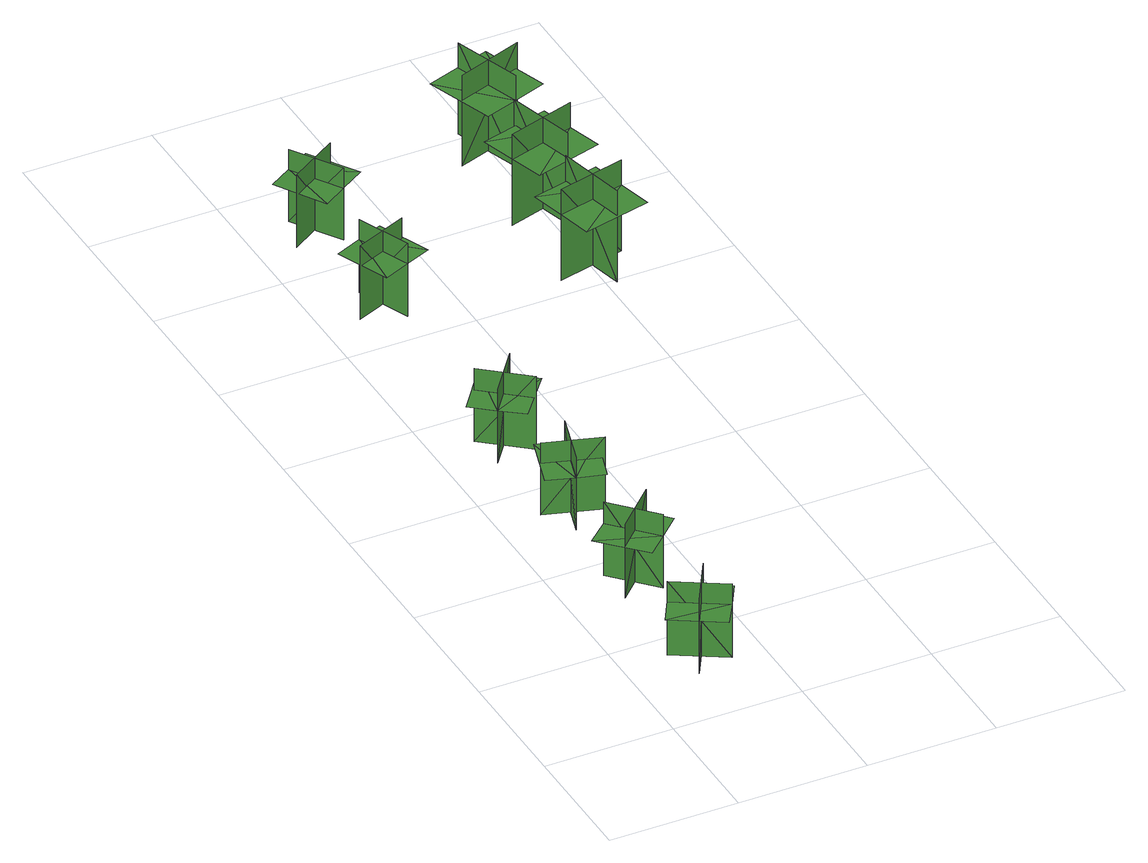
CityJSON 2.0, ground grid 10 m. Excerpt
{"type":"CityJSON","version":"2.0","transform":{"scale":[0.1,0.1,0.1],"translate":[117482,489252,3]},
"CityObjects":{
"tree1":{"type":"SolitaryVegetationObject","geometry":[{"type":"MultiSurface","lod":"1","boundaries":[[[0,1,2]],[[0,2,3]],[[4,5,6]],[[4,6,7]],[[8,9,10]],[[8,10,11]],[[8,11,12]],[[8,12,13]]]}]},
"tree2":{"type":"SolitaryVegetationObject","geometry":[{"type":"MultiSurface","lod":"1","boundaries":[[[14,15,16]],[[14,16,17]],[[18,19,20]],[[18,20,21]],[[22,23,24]],[[22,24,25]],[[22,25,26]],[[22,26,27]]]}]},
"tree3":{"type":"SolitaryVegetationObject","geometry":[{"type":"MultiSurface","lod":"1","boundaries":[[[28,29,30]],[[28,30,31]],[[32,33,34]],[[32,34,35]],[[36,37,38]],[[36,38,39]],[[36,39,40]],[[36,40,41]]]}]},
"tree4":{"type":"SolitaryVegetationObject","geometry":[{"type":"MultiSurface","lod":"1","boundaries":[[[42,43,44]],[[42,44,45]],[[46,47,48]],[[46,48,49]],[[50,51,52]],[[50,52,53]],[[50,53,54]],[[50,54,55]]]}]},
"tree5":{"type":"SolitaryVegetationObject","geometry":[{"type":"MultiSurface","lod":"1","boundaries":[[[56,57,58]],[[56,58,59]],[[60,61,62]],[[60,62,63]],[[64,65,66]],[[64,66,67]],[[64,67,68]],[[64,68,69]]]}]},
"tree6":{"type":"SolitaryVegetationObject","geometry":[{"type":"MultiSurface","lod":"1","boundaries":[[[70,71,72]],[[70,72,73]],[[74,75,76]],[[74,76,77]],[[78,79,80]],[[78,80,81]],[[78,81,82]],[[78,82,83]]]}]},
"tree7":{"type":"SolitaryVegetationObject","geometry":[{"type":"MultiSurface","lod":"1","boundaries":[[[84,85,86]],[[84,86,87]],[[88,89,90]],[[88,90,91]],[[92,93,94]],[[92,94,95]],[[92,95,96]],[[92,96,97]]]}]},
"tree8":{"type":"SolitaryVegetationObject","geometry":[{"type":"MultiSurface","lod":"1","boundaries":[[[98,99,100]],[[98,100,101]],[[102,103,104]],[[102,104,105]],[[106,107,108]],[[106,108,109]],[[106,109,110]],[[106,110,111]]]}]},
"tree9":{"type":"SolitaryVegetationObject","geometry":[{"type":"MultiSurface","lod":"1","boundaries":[[[112,113,114]],[[112,114,115]],[[116,117,118]],[[116,118,119]],[[120,121,122]],[[120,122,123]],[[120,123,124]],[[120,124,125]]]}]}
},
"vertices":[
[31,21,31],[53,59,31],[53,59,93],[31,21,93],[60,28,31],[21,51,31],[21,51,93],[60,28,93],[60,28,76],[71,47,76],[33,70,76],[21,51,76],[10,32,76],[48,9,76],
[28,129,28],[60,160,28],[60,160,90],[28,129,90],[57,128,28],[27,160,28],[27,160,90],[57,128,90],[57,128,72],[73,143,72],[43,175,72],[27,160,72],[10,145,72],[41,113,72],
[22,247,26],[65,233,26],[65,233,87],[22,247,87],[36,220,26],[49,263,26],[49,263,87],[36,220,87],[36,220,70],[57,214,70],[70,256,70],[49,263,70],[28,269,70],[15,227,70],
[22,349,24],[56,321,24],[56,321,86],[22,349,86],[25,319,24],[52,354,24],[52,354,86],[25,319,86],[25,319,68],[42,306,68],[70,340,68],[52,354,68],[35,368,68],[8,333,68],
[64,543,16],[23,526,16],[23,526,78],[64,543,78],[37,555,16],[54,514,16],[54,514,78],[37,555,78],[37,555,61],[16,546,61],[33,505,61],[54,514,61],[74,522,61],[57,563,61],
[63,651,13],[25,627,13],[25,627,74],[63,651,74],[34,657,13],[58,620,13],[58,620,74],[34,657,74],[34,657,57],[16,646,57],[39,608,57],[58,620,57],[77,632,57],[53,669,57],
[205,491,12],[192,545,12],[192,545,89],[205,491,89],[224,523,12],[171,510,12],[171,510,89],[224,523,89],[224,523,68],[218,550,68],[164,537,68],[171,510,68],[177,483,68],[231,496,68],
[207,571,10],[192,624,10],[192,624,87],[207,571,87],[225,603,10],[172,587,10],[172,587,87],[225,603,87],[225,603,66],[218,629,66],[164,614,66],[172,587,66],[180,561,66],[233,576,66],
[175,670,7],[227,688,7],[227,688,84],[175,670,84],[208,653,7],[190,706,7],[190,706,84],[208,653,84],[208,653,63],[234,662,63],[216,715,63],[190,706,63],[164,697,63],[182,644,63]
]}
